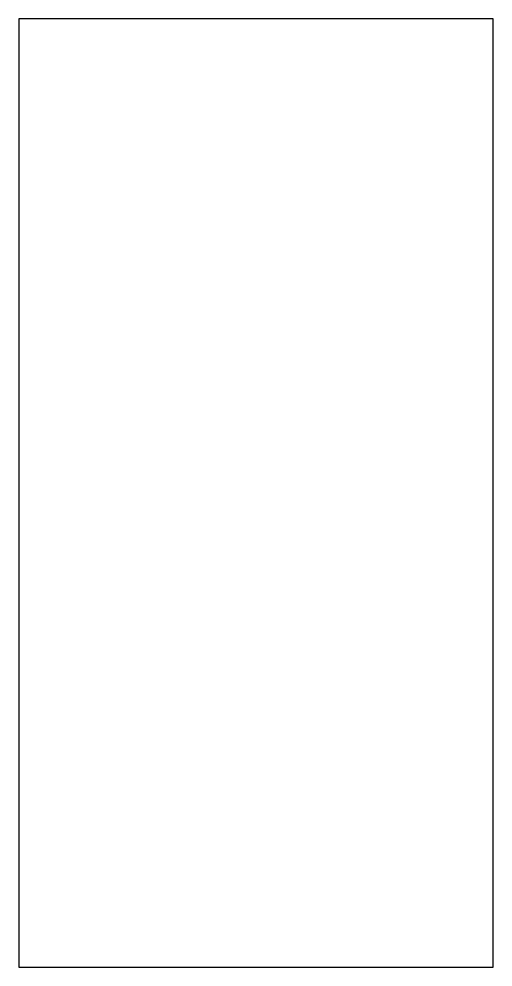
# Model space of a CAD drawing. Header units: centimetres. Extents: x 0 to 210, y 0 to 420.
import ezdxf

# ---------------------------------------------------------------- set-up
doc = ezdxf.new("R2010")
doc.units = ezdxf.units.CM
doc.header["$LTSCALE"] = 25.4

msp = doc.modelspace()

# ---------------------------------------------------------------- linework, layer by layer
msp.add_lwpolyline([(0, 0), (210, 0), (210, 420), (0, 420)], close=True)

doc.saveas('drawing.dxf')
